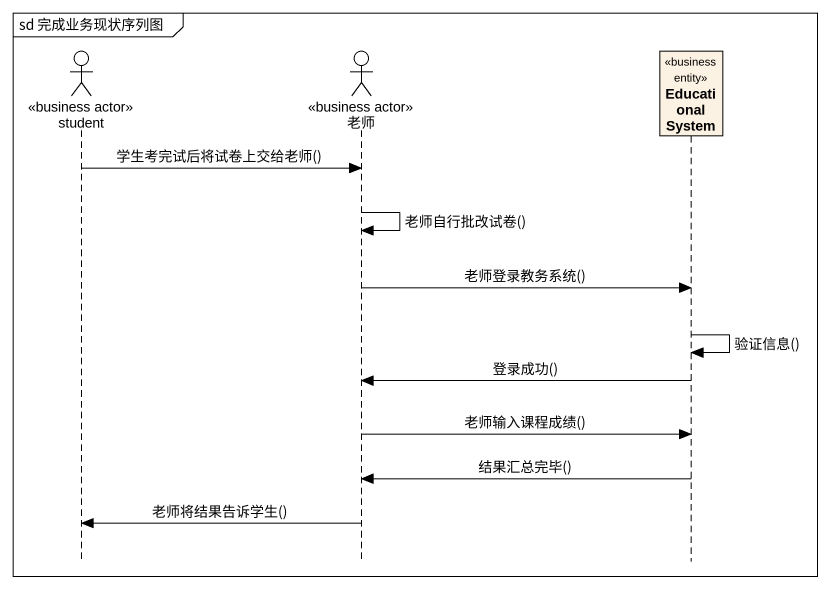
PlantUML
@startuml
mainframe sd 完成业务现状序列图
hide footbox
actor student <<business actor>>
actor 老师 <<business actor>>
participant "Educational System" as Educational_System <<business entity>>

student -> 老师 : 学生考完试后将试卷上交给老师()
老师 -> 老师 : 老师自行批改试卷()
老师 -> Educational_System : 老师登录教务系统()
Educational_System -> Educational_System : 验证信息()
Educational_System -> 老师 : 登录成功()
老师 -> Educational_System : 老师输入课程成绩()
Educational_System -> 老师 : 结果汇总完毕()
老师 -> student : 老师将结果告诉学生()
@enduml
